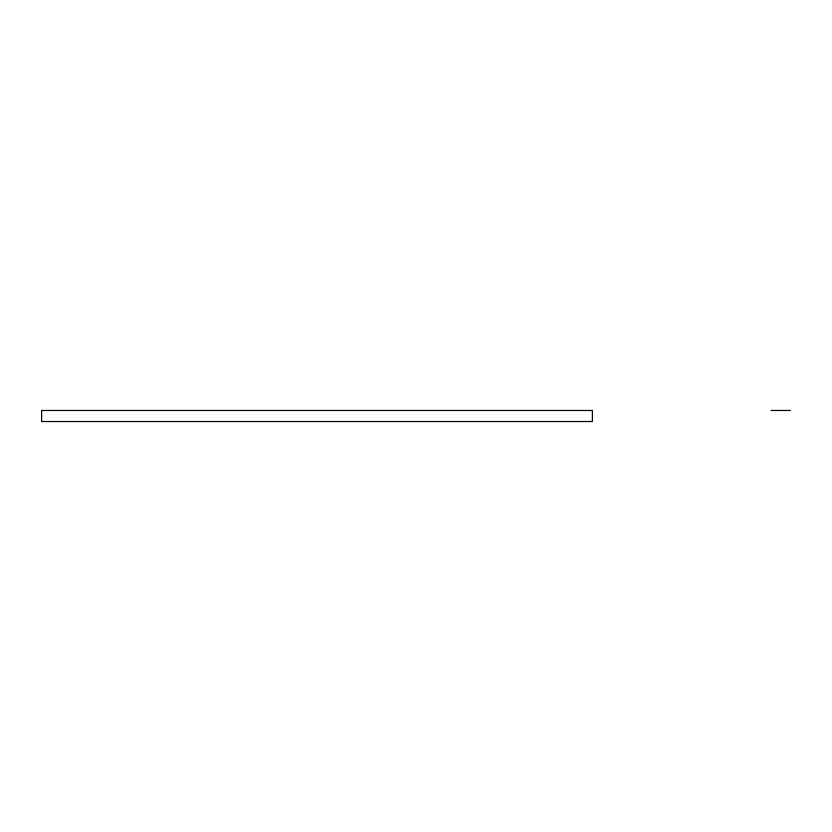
<?xml version="1.0" encoding="UTF-8"?>
<svg xmlns="http://www.w3.org/2000/svg" width="832" height="832" viewBox="0 0 832 832"><rect width="100%" height="100%" fill="white"/><g stroke="black" fill="none" stroke-linecap="round" stroke-linejoin="round"><path stroke-width="1.25" d="M771.077 410.478L790.4 410.478M592.394 410.478L41.6 410.478L41.6 421.522L592.394 421.522L592.394 410.478"/></g></svg>
